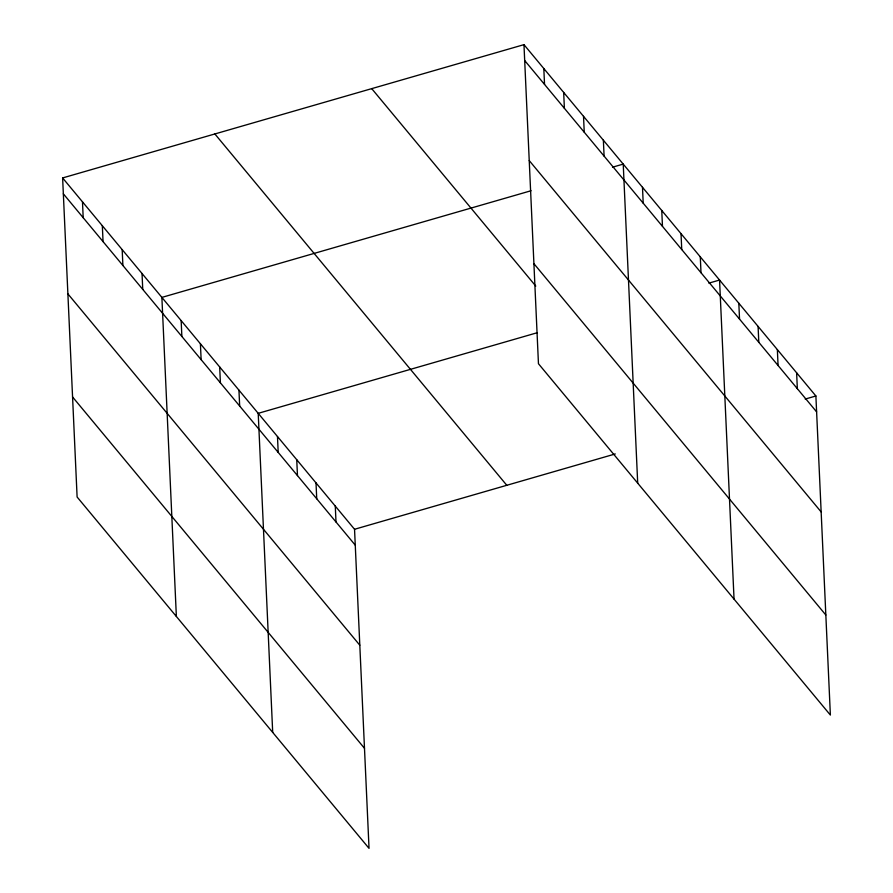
<?xml version="1.0" encoding="UTF-8"?>
<svg xmlns="http://www.w3.org/2000/svg" width="893" height="893" viewBox="0 0 893 893"><rect width="100%" height="100%" fill="white"/><g stroke="black" fill="none" stroke-linecap="round" stroke-linejoin="round"><path stroke-width="1.34" d="M62.622 177.941L354.543 529.281L369.032 848.35L77.111 497.01L62.622 177.941L523.968 44.65L815.889 395.99L830.378 715.059L538.457 363.719L523.968 44.65M531.067 190.734L161.879 297.402L176.368 616.471M612.531 167.192L623.225 164.1L637.702 483.169M537.24 332.721L258.211 413.336L272.7 732.405M708.863 283.137L719.557 280.045L734.046 599.114M354.543 529.281L615.277 453.945M805.196 399.071L815.889 395.99M524.693 60.534L816.604 411.874M529.236 160.584L821.147 511.923M533.914 263.669L825.835 615.009M371.722 88.641L535.778 286.084M214.867 133.961L506.789 485.29M63.347 193.826L355.269 545.165M67.89 293.875L359.812 645.215M72.567 396.961L364.489 748.301M796.623 372.794L797.337 388.678M777.356 349.609L778.071 365.494M758.09 326.425L758.804 342.309M738.824 303.229L739.538 319.114M700.291 256.86L701.005 272.745M681.024 233.665L681.739 249.549M661.758 210.48L662.472 226.364M642.491 187.296L643.206 203.18M603.367 140.212L604.092 156.096M583.52 116.324L584.245 132.209M563.673 92.437L564.387 108.31M543.815 68.538L544.54 84.422M335.277 506.097L336.002 521.981M316.01 482.901L316.736 498.785M296.744 459.716L297.469 475.601M277.477 436.532L278.203 452.416M238.944 390.152L239.67 406.036M219.678 366.967L220.404 382.851M200.412 343.772L201.137 359.656M181.145 320.587L181.871 336.471M142.032 273.504L142.746 289.388M122.174 249.616L122.899 265.5M102.327 225.728L103.052 241.612M82.48 201.84L83.194 217.713"/></g></svg>
